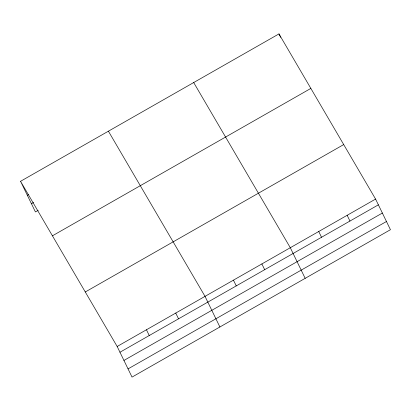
<?xml version="1.0" encoding="UTF-8"?>
<svg xmlns="http://www.w3.org/2000/svg" width="411" height="411" viewBox="0 0 411 411"><rect width="100%" height="100%" fill="white"/><g stroke="black" fill="none" stroke-linecap="round" stroke-linejoin="round"><path stroke-width="0.62" d="M20.55 181.302L278.971 33.908L375.582 199.078L390.45 229.698L132.029 377.093L117.161 346.478L20.55 181.302L35.418 211.922L38.177 210.345M27.332 195.266L28.436 194.634M31.431 203.717L33.645 202.459M52.433 235.811L310.855 88.411M85.283 291.974L343.704 144.574M117.161 346.478L375.582 199.078M119.961 352.237L378.382 204.837M123.942 360.442L382.364 213.042M128.047 368.893L386.468 221.493M193.694 82.549L290.305 247.72L305.173 278.339M108.412 131.191L205.027 296.362L219.89 326.981M278.971 33.908L280.651 37.36M347.156 215.292L349.956 221.051M318.731 231.506L321.525 237.265M261.879 263.934L264.674 269.693M233.453 280.148L236.248 285.907M175.738 313.069L178.533 318.828M146.45 329.776L149.244 335.535"/></g></svg>
